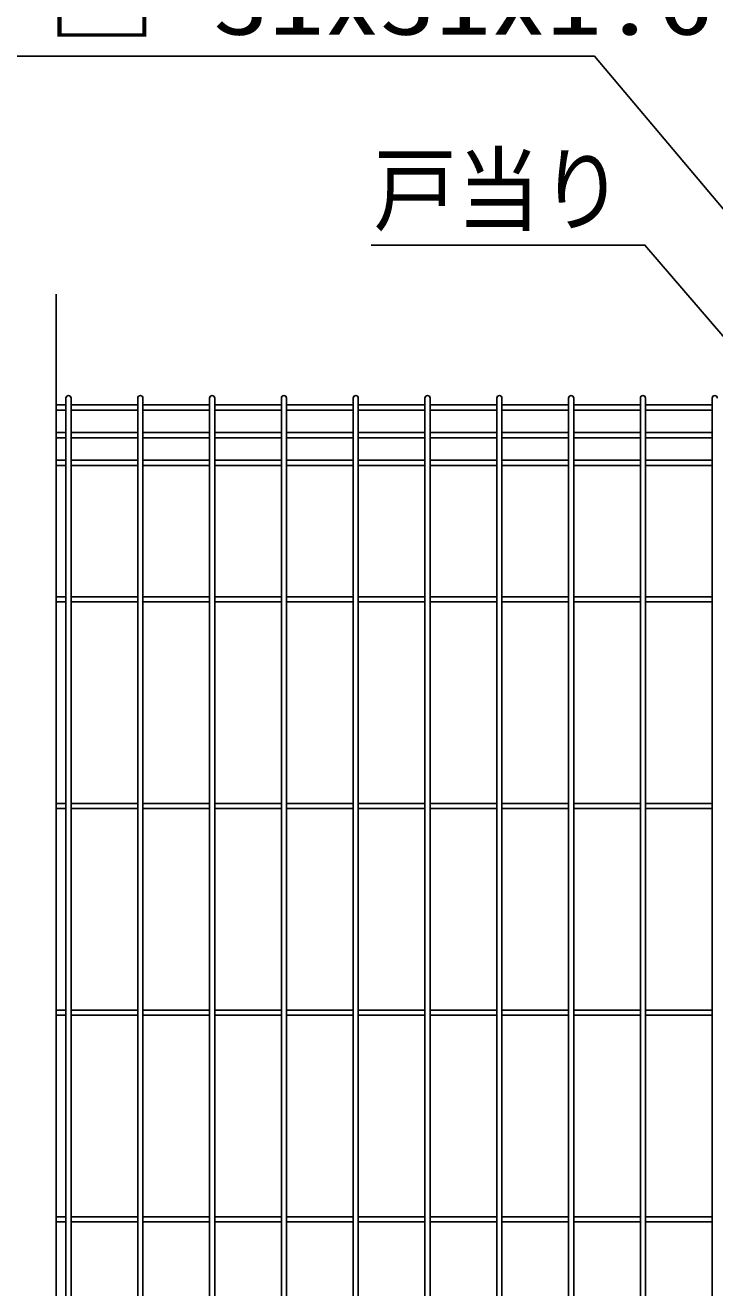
# Model space of a CAD drawing. Units: millimetres, scale not verified. Extents: x -4425 to 4425, y -3150 to 3150.
# Drawn here: x -3281 to -2793, y 156 to 1049 of the extents above; entities that cross this region are included whole.
import ezdxf
from ezdxf.enums import TextEntityAlignment as Align

# ---------------------------------------------------------------- set-up
doc = ezdxf.new("R2010")
doc.units = ezdxf.units.MM
doc.header["$LTSCALE"] = 20
for name, color, linetype, lineweight in [('0-8_J180', 3, 'Continuous', 25), ('0-B_EXTCNT-L', 4, 'Continuous', 25), ('1-7_Jﾊﾟﾈﾙ', 3, 'Continuous', 25), ('1-9_LAYER12', 3, 'Continuous', 25)]:
    doc.layers.add(name, color=color, linetype=linetype, lineweight=lineweight)
doc.styles.add('ＭＳ ゴシック', font='')
doc.styles.get('ＭＳ ゴシック').set_extended_font_data('MS Gothic')

msp = doc.modelspace()

# ---------------------------------------------------------------- linework, layer by layer
at = {"layer": '0-8_J180'}
for p, q in [((-3258.82, 780.25), (-3251.82, 780.25)), ((-3258.82, 776.65), (-3251.82, 776.65)), ((-3251.82, -981.32), (-3251.82, 785.08)), ((-3248.22, -981.32), (-3248.22, 785.08)), ((-3248.22, 780.25), (-3201.05, 780.25)), ((-3248.22, 776.65), (-3201.05, 776.65)), ((-3201.05, -981.32), (-3201.05, 785.08)), ((-3197.45, -981.32), (-3197.45, 785.08)), ((-3197.45, 780.25), (-3150.28, 780.25)), ((-3197.45, 776.65), (-3150.28, 776.65)), ((-3150.28, 167.38), (-3150.28, 785.08)), ((-3146.68, 167.38), (-3146.68, 785.08)), ((-3146.68, 780.25), (-3099.51, 780.25)), ((-3146.68, 776.65), (-3099.51, 776.65)), ((-3099.51, 167.38), (-3099.51, 785.08)), ((-3095.91, 167.38), (-3095.91, 785.08)), ((-3095.91, 780.25), (-3048.74, 780.25)), ((-3095.91, 776.65), (-3048.74, 776.65)), ((-3048.74, -981.32), (-3048.74, 785.08)), ((-3045.14, -981.32), (-3045.14, 785.08)), ((-3045.14, 780.25), (-2997.97, 780.25)), ((-3045.14, 776.65), (-2997.97, 776.65)), ((-2997.97, -483.8), (-2997.97, 785.08)), ((-2994.37, -483.8), (-2994.37, 785.08)), ((-2994.37, 780.25), (-2947.2, 780.25)), ((-2994.37, 776.65), (-2947.2, 776.65)), ((-2947.2, -483.8), (-2947.2, 785.08)), ((-2943.6, -483.8), (-2943.6, 785.08)), ((-2943.6, 780.25), (-2896.43, 780.25)), ((-2943.6, 776.65), (-2896.43, 776.65)), ((-2896.43, -981.32), (-2896.43, 785.08)), ((-2892.83, -981.32), (-2892.83, 785.08)), ((-2892.83, 780.25), (-2845.66, 780.25)), ((-2892.83, 776.65), (-2845.66, 776.65)), ((-2845.66, -483.8), (-2845.66, 785.08)), ((-2842.06, -483.8), (-2842.06, 785.08)), ((-2842.06, 780.25), (-2794.89, 780.25)), ((-2842.06, 776.65), (-2794.89, 776.65)), ((-2794.89, -483.8), (-2794.89, 785.08)), ((-3258.82, 760.68), (-3251.82, 760.68)), ((-3248.22, 760.68), (-3201.05, 760.68)), ((-3197.45, 760.68), (-3150.28, 760.68)), ((-3146.68, 760.68), (-3099.51, 760.68)), ((-3095.91, 760.68), (-3048.74, 760.68)), ((-3045.14, 760.68), (-2997.97, 760.68)), ((-2994.37, 760.68), (-2947.2, 760.68)), ((-2943.6, 760.68), (-2896.43, 760.68)), ((-2892.83, 760.68), (-2845.66, 760.68)), ((-2842.06, 760.68), (-2794.89, 760.68)), ((-3258.82, 757.08), (-3251.82, 757.08)), ((-3248.22, 757.08), (-3201.05, 757.08)), ((-3197.45, 757.08), (-3150.28, 757.08)), ((-3146.68, 757.08), (-3099.51, 757.08)), ((-3095.91, 757.08), (-3048.74, 757.08)), ((-3045.14, 757.08), (-2997.97, 757.08)), ((-2994.37, 757.08), (-2947.2, 757.08)), ((-2943.6, 757.08), (-2896.43, 757.08)), ((-2892.83, 757.08), (-2845.66, 757.08)), ((-2842.06, 757.08), (-2794.89, 757.08)), ((-3258.82, 741.11), (-3251.82, 741.11)), ((-3248.22, 741.11), (-3201.05, 741.11)), ((-3197.45, 741.11), (-3150.28, 741.11)), ((-3146.68, 741.11), (-3099.51, 741.11)), ((-3095.91, 741.11), (-3048.74, 741.11)), ((-3045.14, 741.11), (-2997.97, 741.11)), ((-2994.37, 741.11), (-2947.2, 741.11)), ((-2943.6, 741.11), (-2896.43, 741.11)), ((-2892.83, 741.11), (-2845.66, 741.11)), ((-2842.06, 741.11), (-2794.89, 741.11)), ((-3258.82, 737.51), (-3251.82, 737.51)), ((-3248.22, 737.51), (-3201.05, 737.51)), ((-3197.45, 737.51), (-3150.28, 737.51)), ((-3146.68, 737.51), (-3099.51, 737.51)), ((-3095.91, 737.51), (-3048.74, 737.51)), ((-3045.14, 737.51), (-2997.97, 737.51)), ((-2994.37, 737.51), (-2947.2, 737.51)), ((-2943.6, 737.51), (-2896.43, 737.51)), ((-2892.83, 737.51), (-2845.66, 737.51)), ((-2842.06, 737.51), (-2794.89, 737.51)), ((-3258.82, 498.58), (-3251.82, 498.58)), ((-3258.82, 494.98), (-3251.82, 494.98)), ((-3248.22, 498.58), (-3201.05, 498.58)), ((-3248.22, 494.98), (-3201.05, 494.98)), ((-3197.45, 498.58), (-3150.28, 498.58)), ((-3197.45, 494.98), (-3150.28, 494.98)), ((-3146.68, 498.58), (-3099.51, 498.58)), ((-3146.68, 494.98), (-3099.51, 494.98)), ((-3095.91, 498.58), (-3048.74, 498.58)), ((-3095.91, 494.98), (-3048.74, 494.98)), ((-3045.14, 498.58), (-2997.97, 498.58)), ((-3045.14, 494.98), (-2997.97, 494.98)), ((-2994.37, 498.58), (-2947.2, 498.58)), ((-2994.37, 494.98), (-2947.2, 494.98)), ((-2943.6, 498.58), (-2896.43, 498.58)), ((-2943.6, 494.98), (-2896.43, 494.98)), ((-2892.83, 498.58), (-2845.66, 498.58)), ((-2892.83, 494.98), (-2845.66, 494.98)), ((-2842.06, 498.58), (-2794.89, 498.58)), ((-2842.06, 494.98), (-2794.89, 494.98)), ((-3258.82, 352.48), (-3251.82, 352.48)), ((-3258.82, 348.88), (-3251.82, 348.88)), ((-3248.22, 352.48), (-3201.05, 352.48)), ((-3248.22, 348.88), (-3201.05, 348.88)), ((-3197.45, 352.48), (-3150.28, 352.48)), ((-3197.45, 348.88), (-3150.28, 348.88)), ((-3146.68, 352.48), (-3099.51, 352.48)), ((-3146.68, 348.88), (-3099.51, 348.88)), ((-3095.91, 352.48), (-3048.74, 352.48)), ((-3095.91, 348.88), (-3048.74, 348.88)), ((-3045.14, 352.48), (-2997.97, 352.48)), ((-3045.14, 348.88), (-2997.97, 348.88)), ((-2994.37, 352.48), (-2947.2, 352.48)), ((-2994.37, 348.88), (-2947.2, 348.88)), ((-2943.6, 352.48), (-2896.43, 352.48)), ((-2943.6, 348.88), (-2896.43, 348.88)), ((-2892.83, 352.48), (-2845.66, 352.48)), ((-2892.83, 348.88), (-2845.66, 348.88)), ((-2842.06, 352.48), (-2794.89, 352.48)), ((-2842.06, 348.88), (-2794.89, 348.88)), ((-3258.82, 206.38), (-3251.82, 206.38)), ((-3248.22, 206.38), (-3201.05, 206.38)), ((-3197.45, 206.38), (-3150.28, 206.38)), ((-3146.68, 206.38), (-3099.51, 206.38)), ((-3095.91, 206.38), (-3048.74, 206.38)), ((-3045.14, 206.38), (-2997.97, 206.38)), ((-2994.37, 206.38), (-2947.2, 206.38)), ((-2943.6, 206.38), (-2896.43, 206.38)), ((-2892.83, 206.38), (-2845.66, 206.38)), ((-2842.06, 206.38), (-2794.89, 206.38)), ((-3258.82, 202.78), (-3251.82, 202.78)), ((-3248.22, 202.78), (-3201.05, 202.78)), ((-3197.45, 202.78), (-3150.28, 202.78)), ((-3146.68, 202.78), (-3099.51, 202.78)), ((-3095.91, 202.78), (-3048.74, 202.78)), ((-3045.14, 202.78), (-2997.97, 202.78)), ((-2994.37, 202.78), (-2947.2, 202.78)), ((-2943.6, 202.78), (-2896.43, 202.78)), ((-2892.83, 202.78), (-2845.66, 202.78)), ((-2842.06, 202.78), (-2794.89, 202.78)), ((-3150.28, -483.8), (-3150.28, 178.71)), ((-3146.68, -483.8), (-3146.68, 178.71)), ((-3099.51, -483.8), (-3099.51, 178.71)), ((-3095.91, -483.8), (-3095.91, 178.71))]:
    msp.add_line(p, q, dxfattribs=at)
for centre in [(-3250.02, 785.08), (-3199.25, 785.08), (-3148.48, 785.08), (-3097.71, 785.08), (-3046.94, 785.08), (-2996.17, 785.08), (-2945.4, 785.08), (-2894.63, 785.08), (-2843.86, 785.08), (-2793.09, 785.08)]:
    msp.add_arc(centre, 1.8, 0, 180, dxfattribs=at)
at = {"layer": '0-B_EXTCNT-L'}
msp.add_line((-3258.82, 858.46), (-3258.82, -1277.2), dxfattribs=at)
at = {"layer": '1-7_Jﾊﾟﾈﾙ'}
for p, q in [((-3258.82, 644.68), (-3251.82, 644.68)), ((-3248.22, 644.68), (-3201.05, 644.68)), ((-3197.45, 644.68), (-3150.28, 644.68)), ((-3146.68, 644.68), (-3099.51, 644.68)), ((-3095.91, 644.68), (-3048.74, 644.68)), ((-3045.14, 644.68), (-2997.97, 644.68)), ((-2994.37, 644.68), (-2947.2, 644.68)), ((-2943.6, 644.68), (-2896.43, 644.68)), ((-2892.83, 644.68), (-2845.66, 644.68)), ((-2842.06, 644.68), (-2794.89, 644.68)), ((-3258.82, 641.08), (-3251.82, 641.08)), ((-3248.22, 641.08), (-3201.05, 641.08)), ((-3197.45, 641.08), (-3150.28, 641.08)), ((-3146.68, 641.08), (-3099.51, 641.08)), ((-3095.91, 641.08), (-3048.74, 641.08)), ((-3045.14, 641.08), (-2997.97, 641.08)), ((-2994.37, 641.08), (-2947.2, 641.08)), ((-2943.6, 641.08), (-2896.43, 641.08)), ((-2892.83, 641.08), (-2845.66, 641.08)), ((-2842.06, 641.08), (-2794.89, 641.08))]:
    msp.add_line(p, q, dxfattribs=at)
at = {"layer": '1-9_LAYER12'}
for points in [[(-3563.6, 1026.75), (-2878.03, 1026.75), (-2549.45, 636.97)], [(-3035.94, 893.25), (-2842.5, 893.25), (-2675.63, 699.15)]]:
    msp.add_lwpolyline(points, dxfattribs=at)

# ---------------------------------------------------------------- texts
at = {"layer": '1-9_LAYER12', "style": 'ＭＳ ゴシック'}
for s, height, width, p in [('門扉横枠 □-31x31x1.6', 48.11, 1.2, (-3620.03, 1027.5)), ('戸当り', 48.09, 0.9, (-3034.5, 893.99))]:
    msp.add_text(s, height=height, dxfattribs=dict(at, width=width)).set_placement(p, align=Align.BOTTOM_LEFT)

doc.saveas('drawing.dxf')
